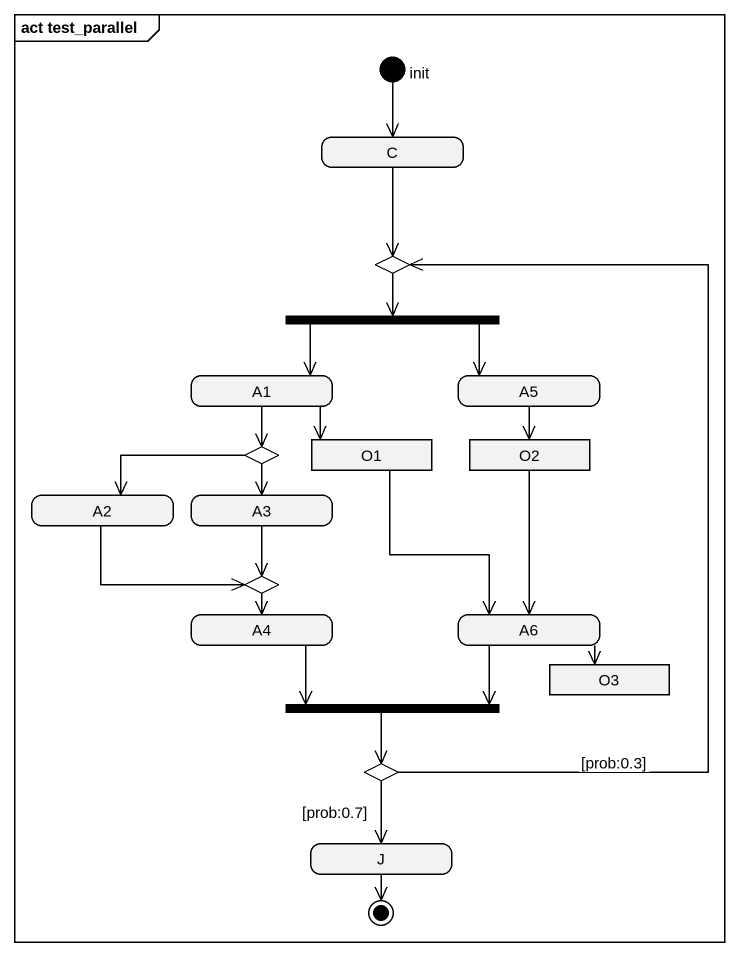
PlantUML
@startuml
mainframe act test_parallel
hide empty description
state init <<start>>
state C
state fork1 <<fork>>
state choice1 <<choice>>
state A1
state A5
state choice2 <<choice>>
state O1 <<object>>
state O2 <<object>>
state A2
state A3
state A4
state choice3 <<choice>>
state A6
state O3 <<object>>
state fork2 <<join>>
state choice4 <<choice>>
state J
init --> C
C --> choice1
fork1 -left-> A1
fork1 -right-> A5
choice1 --> fork1
A1 --> choice2
A1 -right-> O1
A5 --> O2
choice2 -left-> A2
choice2 --> A3
O1 --> A6
O2 --> A6
A2 -right-> choice3
A3 --> choice3
A4 -right-> fork2
choice3 --> A4
A6 --> O3
A6 -left-> fork2
fork2 --> choice4
choice4 -up-> choice1 : [prob:0.3]
choice4 --> J : [prob:0.7]
J --> [*]
@enduml
